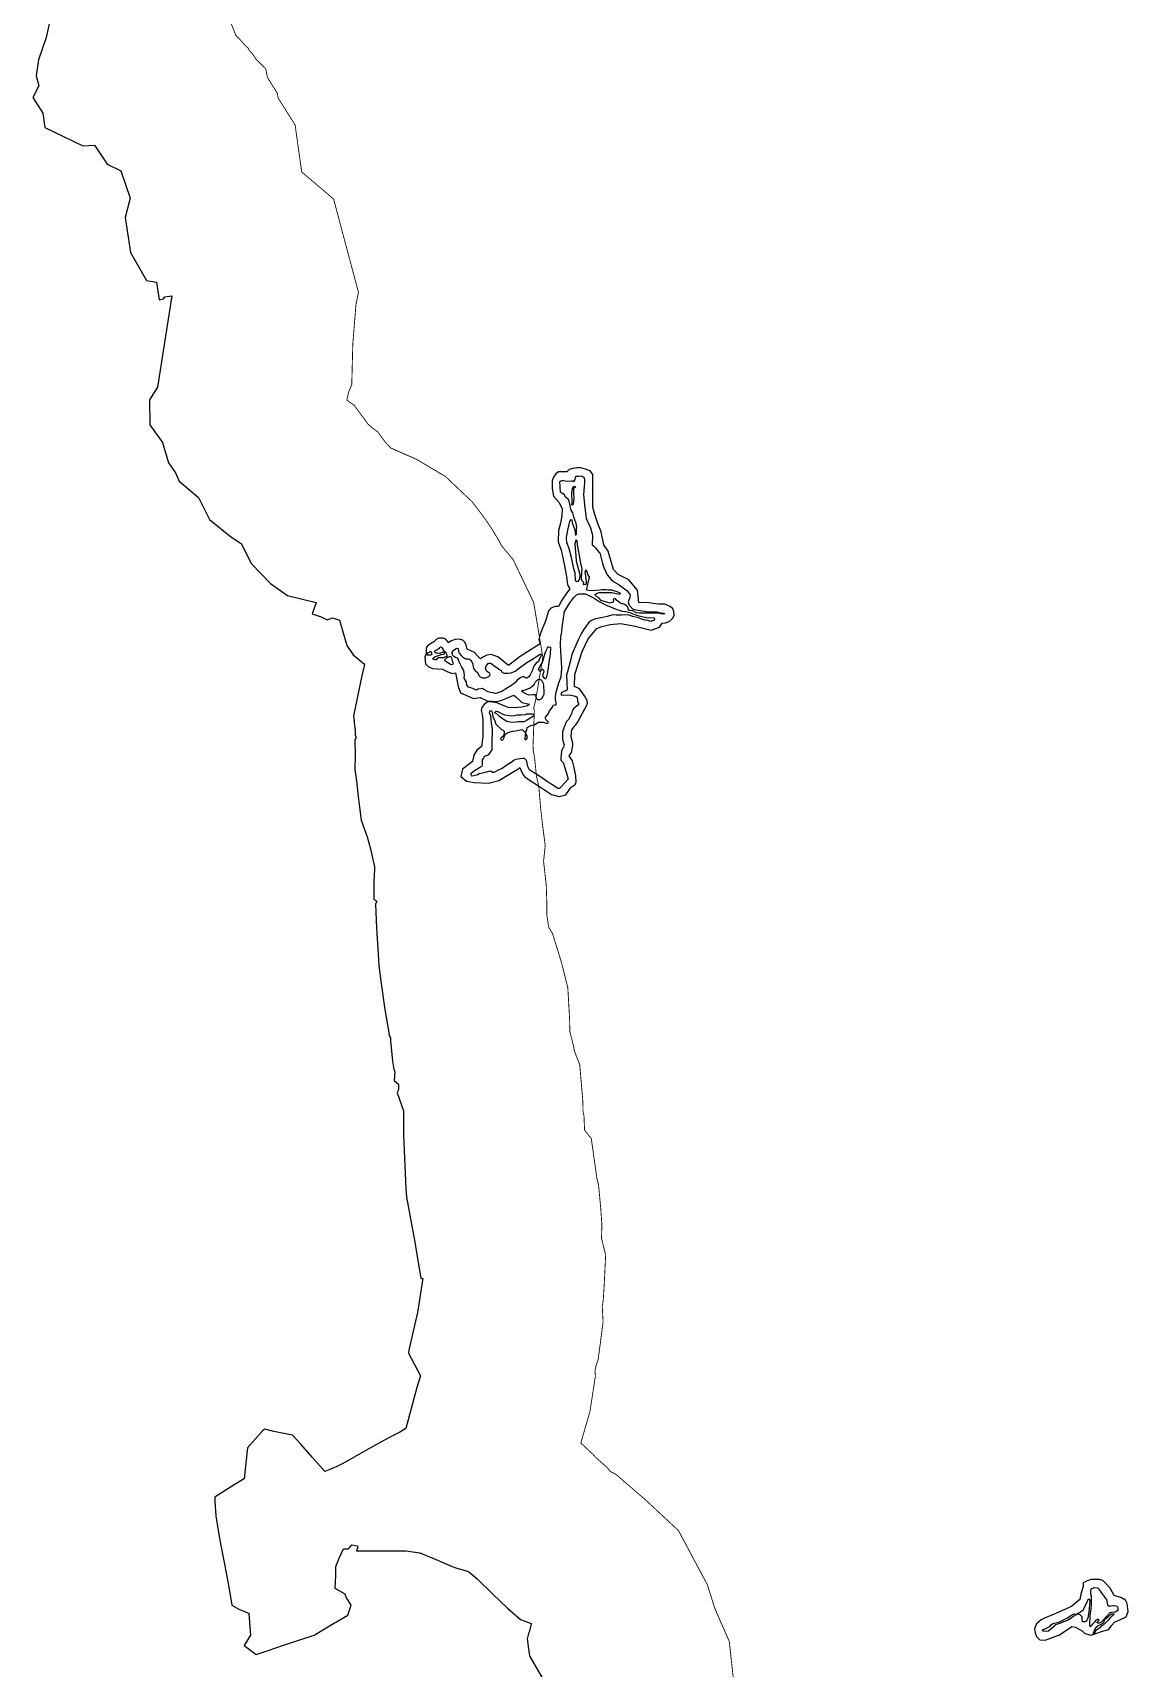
# Model space of a CAD drawing. Header units: metres. Extents: x 255476 to 378809, y 1739479 to 2227865.
# Drawn here: x 319996 to 326274, y 1839966 to 1849338 of the extents above; entities that cross this region are included whole.
import ezdxf

# ---------------------------------------------------------------- set-up
doc = ezdxf.new("R2010")
doc.units = ezdxf.units.M
doc.header["$MEASUREMENT"] = 0
for name, color, linetype in [('COASTLINE', 5, 'Continuous'), ('DISTRICT BOUNDRY', 86, 'Continuous'), ('MANGROOVE BUFFER ZONE', 120, 'Continuous')]:
    doc.layers.add(name, color=color, linetype=linetype)

msp = doc.modelspace()

# ---------------------------------------------------------------- linework, layer by layer
at = {"layer": 'COASTLINE', "color": 1, "flags": 128}
msp.add_lwpolyline([(321109.1, 1849449.9, 5, 5, 0), (321159.8, 1849323.2, 5, 5, 0), (321181.4, 1849301.5, 5, 5, 0), (321216, 1849261.7, 5, 5, 0), (321230.3, 1849250, 5, 5, 0), (321232.9, 1849242.1, 5, 5, 0), (321259.4, 1849211.5, 5, 5, 0), (321275.4, 1849186.1, 5, 5, 0), (321331.4, 1849131.3, 5, 5, 0), (321340.6, 1849082.1, 5, 5, 0), (321396.5, 1848993.1, 5, 5, 0), (321403.4, 1848962, 5, 5, 0), (321499.6, 1848809, 5, 5, 0), (321537.2, 1848540.2, 5, 5, 0), (321720, 1848385.1, 5, 5, 0), (321862.5, 1847850.5, 5, 5, 0), (321848.4, 1847783, 5, 5, 0), (321830, 1847553, 5, 5, 0), (321824.2, 1847322.5, 5, 5, 0), (321806.1, 1847278.5, 5, 5, 0), (321796, 1847232.9, 5, 5, 0), (321838.1, 1847203.2, 5, 5, 0), (321920, 1847091.8, 5, 5, 0), (321927.2, 1847087.5, 5, 5, 0), (321936.6, 1847077.4, 5, 5, 0), (321973.4, 1847050.6, 5, 5, 0), (322015.9, 1846992.4, 5, 5, 0), (322047.2, 1846958.7, 5, 5, 0), (322193.9, 1846894.2, 5, 5, 0), (322360.1, 1846795.9, 5, 5, 0), (322515.9, 1846648.6, 5, 5, 0), (322585.3, 1846556.4, 5, 5, 0), (322620.5, 1846505, 5, 5, 0), (322670.5, 1846422.9, 5, 5, 0), (322681.7, 1846399.7, 5, 5, 0), (322748.2, 1846320.2, 5, 5, 0), (322866.8, 1846073.1, 5, 5, 0), (322919.2, 1845758.7, 5, 5, 0), (322877.6, 1845511.8, 5, 5, 0), (322866.2, 1845466.3, 5, 5, 0), (322870.6, 1845456.4, 5, 5, 0), (322862.9, 1845255, 5, 5, 0), (322863.6, 1845229.8, 5, 5, 0), (322872.2, 1845179.3, 5, 5, 0), (322882.6, 1845078.1, 5, 5, 0), (322895.9, 1845019.8, 5, 5, 0), (322906.3, 1844896.8, 5, 5, 0), (322914.7, 1844821.2, 5, 5, 0), (322932.6, 1844679.1, 5, 5, 0), (322923.3, 1844590.7, 5, 5, 0), (322938.5, 1844455.2, 5, 5, 0), (322942.3, 1844343.4, 5, 5, 0), (322941.5, 1844292.8, 5, 5, 0), (322941.7, 1844282.1, 5, 5, 0), (322952.5, 1844213.6, 5, 5, 0), (322974.7, 1844176, 5, 5, 0), (323024.9, 1844013.9, 5, 5, 0), (323062.3, 1843866, 5, 5, 0), (323072.4, 1843686.5, 5, 5, 0), (323074, 1843614.1, 5, 5, 0), (323075.6, 1843608.4, 5, 5, 0), (323094.7, 1843532.7, 5, 5, 0), (323099.8, 1843502.8, 5, 5, 0), (323130.5, 1843424.5, 5, 5, 0), (323148.4, 1843215.1, 5, 5, 0), (323149.5, 1843157.5, 5, 5, 0), (323154.9, 1843131.5, 5, 5, 0), (323158.1, 1843051.8, 5, 5, 0), (323158.6, 1843049.7, 5, 5, 0), (323196.8, 1843001.3, 5, 5, 0), (323229, 1842772.3, 5, 5, 0), (323238.5, 1842734.2, 5, 5, 0), (323251.1, 1842600.4, 5, 5, 0), (323257.5, 1842507.4, 5, 5, 0), (323255.4, 1842430.1, 5, 5, 0), (323279.1, 1842332.6, 5, 5, 0), (323270.8, 1842164.2, 5, 5, 0), (323265, 1842072.5, 5, 5, 0), (323259.5, 1842042.3, 5, 5, 0), (323264.3, 1841950.7, 5, 5, 0), (323236.1, 1841733.8, 5, 5, 0), (323223.2, 1841698.5, 5, 5, 0), (323217.9, 1841669.4, 5, 5, 0), (323220.2, 1841639.8, 5, 5, 0), (323189, 1841437.1, 5, 5, 0), (323136.7, 1841257, 5, 5, 0), (323206.1, 1841192.6, 5, 5, 0), (323222.9, 1841173.4, 5, 5, 0), (323287.8, 1841116.5, 5, 5, 0), (323305.7, 1841094.1, 5, 5, 0), (323335.9, 1841078.9, 5, 5, 0), (323510.7, 1840928.3, 5, 5, 0), (323696.4, 1840754.9, 5, 5, 0), (323861.2, 1840446.4, 5, 5, 0), (323902.5, 1840316.2, 5, 5, 0), (323915.8, 1840283.2, 5, 5, 0), (323987.5, 1840120.1, 5, 5, 0), (324020.9, 1839813.8, 5, 5, 0)], format="xyseb", dxfattribs=at)
at = {"layer": 'DISTRICT BOUNDRY'}
msp.add_polyline3d([(320096.9, 1849422.8, 0), (320072.2, 1849310.3, 0), (320028, 1849183.4, 0), (320015.5, 1849091.3, 0), (320031.7, 1849034.4, 0), (319995.7, 1848966.2, 0), (320053.3, 1848877.9, 0), (320065.2, 1848795.1, 0), (320282.7, 1848689.3, 0), (320350.5, 1848693.6, 0), (320423, 1848584, 0), (320500.4, 1848546.2, 0), (320553.7, 1848389.6, 0), (320526.1, 1848280.1, 0), (320555.4, 1848078.3, 0), (320647.7, 1847917.6, 0), (320704.9, 1847908, 0), (320720.2, 1847807.4, 0), (320745.7, 1847813, 0), (320753.7, 1847825.1, 0), (320793.5, 1847830.2, 0), (320756.1, 1847600, 0), (320710.4, 1847307.2, 0), (320664.8, 1847235.2, 0), (320666.7, 1847090.9, 0), (320738.8, 1846990.6, 0), (320774.5, 1846873.9, 0), (320814.5, 1846815.6, 0), (320835.8, 1846768.2, 0), (320944.9, 1846674.9, 0), (321008.1, 1846548.1, 0), (321129.1, 1846451.6, 0), (321190.7, 1846411.1, 0), (321249.7, 1846294.8, 0), (321358.7, 1846181.3, 0), (321455.6, 1846113.6, 0), (321620.9, 1846072.4, 0), (321597.7, 1846007.6, 0), (321648.7, 1845991.1, 0), (321683.6, 1845973.9, 0), (321714.1, 1845985.7, 0), (321753.5, 1845972.4, 0), (321795.3, 1845827.4, 0), (321832.7, 1845772.9, 0), (321896.2, 1845719.2, 0), (321876.9, 1845626.9, 0), (321834.3, 1845424, 0), (321833.6, 1845423.2, 0), (321842.2, 1845352.6, 0), (321842.8, 1845347.2, 0), (321843.7, 1845313.8, 0), (321850.2, 1845298.8, 0), (321842, 1845286.5, 0), (321843.4, 1845199.7, 0), (321841, 1845116.1, 0), (321850.5, 1845048.6, 0), (321860.3, 1844961.6, 0), (321869.2, 1844901, 0), (321878.1, 1844826.4, 0), (321911.6, 1844729.6, 0), (321930.9, 1844662.3, 0), (321955.3, 1844558.6, 0), (321954.6, 1844542.4, 0), (321951.3, 1844475.8, 0), (321950.8, 1844415.4, 0), (321950.5, 1844372.9, 0), (321967.2, 1844361.1, 0), (321960.2, 1844344.9, 0), (321966.7, 1844207.7, 0), (321973.4, 1844088.8, 0), (321980, 1843993.7, 0), (321990.9, 1843902.8, 0), (322014.4, 1843741.2, 0), (322037.6, 1843597.6, 0), (322035.7, 1843597.1, 0), (322038.5, 1843591.8, 0), (322040.8, 1843587.6, 0), (322045.2, 1843579.3, 0), (322046.4, 1843567.2, 0), (322046.9, 1843561.6, 0), (322057.5, 1843445.1, 0), (322064.4, 1843399.6, 0), (322070.9, 1843383.7, 0), (322067.4, 1843334.2, 0), (322091.4, 1843313.4, 0), (322092.7, 1843282.8, 0), (322090.7, 1843277.9, 0), (322084.4, 1843263.6, 0), (322120.9, 1843161.3, 0), (322120.5, 1843020.6, 0), (322134.3, 1842716.1, 0), (322138.7, 1842665.2, 0), (322184.8, 1842408.2, 0), (322220.5, 1842199.5, 0), (322230.8, 1842201.6, 0), (322201.6, 1842003.9, 0), (322151.6, 1841788.7, 0), (322149.6, 1841771.8, 0), (322218.3, 1841641.6, 0), (322199.1, 1841581, 0), (322196.6, 1841574.4, 0), (322134.1, 1841340.6, 0), (322098.7, 1841319.9, 0), (322073.3, 1841306.6, 0), (322032.1, 1841284.9, 0), (321965.9, 1841248.5, 0), (321777.5, 1841141.7, 0), (321739.4, 1841122.6, 0), (321699.1, 1841105.5, 0), (321669.4, 1841093.3, 0), (321596.7, 1841175.6, 0), (321531.6, 1841250.8, 0), (321484.2, 1841302.9, 0), (321377.3, 1841323.4, 0), (321326.4, 1841335.5, 0), (321315.3, 1841327.9, 0), (321225.9, 1841229.9, 0), (321215.4, 1841124.8, 0), (321206.7, 1841051.2, 0), (321150.9, 1841017.1, 0), (321039, 1840945.9, 0), (321040.1, 1840922.1, 0), (321045.5, 1840839.4, 0), (321058.5, 1840756.5, 0), (321074.5, 1840669.1, 0), (321092.9, 1840571.8, 0), (321111.6, 1840473.5, 0), (321129.3, 1840374.7, 0), (321136.6, 1840327.4, 0), (321181.6, 1840303.8, 0), (321234, 1840281.9, 0), (321238.6, 1840227.5, 0), (321244.6, 1840156.7, 0), (321207.8, 1840096.5, 0), (321275.5, 1840046.1, 0), (321345.4, 1840068.5, 0), (321432.9, 1840098.4, 0), (321532, 1840131.3, 0), (321608.3, 1840156.6, 0), (321697.2, 1840208.9, 0), (321800.7, 1840270.8, 0), (321820, 1840327.3, 0), (321791.7, 1840374.5, 0), (321785.6, 1840390.8, 0), (321729.9, 1840423.8, 0), (321732.8, 1840499.2, 0), (321733, 1840550.1, 0), (321751.8, 1840598, 0), (321776.2, 1840651, 0), (321804.6, 1840651.1, 0), (321824.5, 1840673.1, 0), (321857, 1840668.6, 0), (321858.7, 1840659.9, 0), (321851.3, 1840639.9, 0), (321870.8, 1840639.3, 0), (321938.3, 1840639.3, 0), (322052.1, 1840639.6, 0), (322133.5, 1840638.9, 0), (322213.3, 1840628.2, 0), (322288.9, 1840597.3, 0), (322372.8, 1840561.3, 0), (322400, 1840549.7, 0), (322420.1, 1840541.3, 0), (322493.9, 1840521.7, 0), (322542, 1840479.1, 0), (322632.6, 1840390.9, 0), (322717.3, 1840310.9, 0), (322790.7, 1840244.9, 0), (322790.8, 1840244.9, 0), (322852.2, 1840223.3, 0), (322851.4, 1840221, 0), (322839.8, 1840172.9, 0), (322839.4, 1840173, 0), (322828.6, 1840134.9, 0), (322840, 1840048.3, 0), (322844, 1840033.8, 0), (322994.3, 1839776, 0)], dxfattribs=at)
at = {"layer": 'MANGROOVE BUFFER ZONE', "flags": 128}
for points in [[(323157.7, 1845539), (323128.7, 1845578.6), (323101.2, 1845591.8), (323103.4, 1845660.3), (323144.4, 1845792.1), (323179.4, 1845865.8), (323228, 1845923.9), (323257, 1845936.2), (323305.5, 1845947.4), (323363.8, 1845953.2), (323439.7, 1845939.3), (323539.2, 1845914.7), (323587.1, 1845931.5), (323603.3, 1845954.5), (323621.6, 1845957.1), (323646, 1845966.5), (323663.9, 1845983.9), (323672.4, 1846000.5), (323669.3, 1846020.7), (323664.9, 1846036.3), (323648.8, 1846050.7), (323618.1, 1846063.8), (323579.8, 1846064.4), (323525.6, 1846070.7), (323468.9, 1846073.1), (323460.7, 1846143.3), (323411.2, 1846203.8), (323351.3, 1846233), (323323.6, 1846261.5), (323310.3, 1846308.6), (323292.6, 1846368), (323267.9, 1846403.7), (323252.8, 1846478.3), (323235.3, 1846520), (323216.5, 1846577.1), (323205.3, 1846618.2), (323206.3, 1846716.3), (323204.8, 1846806), (323191, 1846827.2), (323162.8, 1846837.7), (323137.4, 1846844.2), (323113.5, 1846844), (323090.2, 1846841.2), (323069.8, 1846834.4), (323056.4, 1846821.2), (323037.5, 1846821.9), (323009.7, 1846821.2), (322994.4, 1846811.2), (322979.7, 1846790.5), (322972.7, 1846771.7), (322972.2, 1846725.6), (322981.1, 1846681.6), (323010.6, 1846648.8), (323029.2, 1846612.1), (323028, 1846569.2), (323021.1, 1846527), (323009.2, 1846485.5), (323006.5, 1846420.5), (323023.5, 1846372.2), (323041.7, 1846292.8), (323054.1, 1846222.2), (323058.4, 1846188.6), (323062.9, 1846171), (323073.9, 1846150.8), (323057.1, 1846128.4), (323027.2, 1846087.2), (323008.3, 1846050.1), (322990.7, 1846050.8), (322965.2, 1846039.8), (322951.3, 1846025.4), (322936, 1845971.2), (322903, 1845891.5), (322896.2, 1845860.3), (322903.3, 1845841.7), (322894.7, 1845830.9), (322873.4, 1845817.4), (322789.8, 1845763.2), (322721.8, 1845712.1), (322660.7, 1845761.5), (322622.1, 1845774.6), (322598.7, 1845770.5), (322579.3, 1845761.9), (322561.6, 1845750.6), (322547.1, 1845766.6), (322528.1, 1845786.5), (322509.5, 1845793.7), (322485, 1845804.9), (322479.1, 1845828.1), (322472.1, 1845846.1), (322460.2, 1845856.8), (322439.6, 1845863.2), (322416.2, 1845861.7), (322395.8, 1845854.4), (322376.8, 1845841.4), (322375.6, 1845848.2), (322362.7, 1845863.1), (322346.8, 1845869.2), (322323.8, 1845868.5), (322307.6, 1845860.4), (322294.5, 1845848.3), (322276.2, 1845837), (322258.9, 1845825.7), (322250.7, 1845813.7), (322251.1, 1845793.2), (322251.1, 1845777.6), (322243.7, 1845763.5), (322243.9, 1845739.7), (322246.5, 1845721), (322261.6, 1845707.2), (322287.3, 1845695.1), (322344, 1845691.8), (322374.7, 1845675.4), (322402, 1845666.9), (322417.7, 1845669.5), (322434.7, 1845591.1), (322447.8, 1845555.1), (322491, 1845536.5), (322521, 1845523.9), (322560, 1845529.4), (322600.5, 1845510), (322657.4, 1845506.4), (322683.8, 1845513.6), (322706.7, 1845523.5), (322740.1, 1845536.2), (322753.5, 1845542.2), (322763.8, 1845531.8), (322786.6, 1845511.4), (322798.6, 1845499.7), (322822.8, 1845494.8), (322843.5, 1845490), (322831.8, 1845481.8), (322801.5, 1845472.9), (322751.4, 1845470.1), (322720.8, 1845472), (322677.6, 1845488.6), (322656.1, 1845498.2), (322619, 1845504.4), (322600, 1845501.5), (322583, 1845489.1), (322570, 1845472.3), (322565.1, 1845453.9), (322571.5, 1845432.2), (322574.4, 1845402.7), (322575, 1845302.7), (322567.6, 1845247.4), (322541.5, 1845227.9), (322523, 1845199.2), (322516.9, 1845161.8), (322458.8, 1845117.6), (322448.5, 1845076.1), (322481.5, 1845049.1), (322526.3, 1845041.8), (322606.9, 1845038.8), (322667.5, 1845053.2), (322780.8, 1845121.3), (322787.9, 1845128.2), (322792.6, 1845114.9), (322802.3, 1845090.8), (322814.7, 1845076.4), (322834.5, 1845061.5), (322900.7, 1845018.4), (322968.3, 1844972.5), (323013.3, 1844960.9), (323050.3, 1844970.7), (323081.7, 1845015), (323104.1, 1845030.5), (323109.2, 1845043.1), (323108.9, 1845079.6), (323096.7, 1845136.2), (323089.8, 1845166.9), (323069.1, 1845194.2), (323083.5, 1845213.3), (323090.9, 1845253.9), (323090.1, 1845267.1), (323085.2, 1845288.3), (323081.5, 1845306.6), (323086, 1845343.4), (323117.4, 1845386.2), (323159.4, 1845463), (323168.8, 1845480.2), (323174.2, 1845496.6), (323173.1, 1845511.2)], [(323254.2, 1846085.2), (323240, 1846099.6), (323225.9, 1846108.2), (323220.3, 1846112.9), (323218.9, 1846119.3), (323231, 1846127.4), (323241.6, 1846130.6), (323269.9, 1846131.4), (323317.1, 1846130), (323331.9, 1846126.6), (323357.4, 1846120.3), (323360.9, 1846122.6), (323365.4, 1846124.4), (323355.9, 1846129.5), (323345.2, 1846134.1), (323326, 1846140.7), (323314.1, 1846143.4), (323294, 1846143.4), (323286.5, 1846145.7), (323275.1, 1846145.7), (323258.1, 1846145.5), (323247, 1846143), (323202.2, 1846140.5), (323184.4, 1846141.8), (323175, 1846144), (323169.6, 1846146.2), (323171.8, 1846153.9), (323175.8, 1846168.7), (323184.5, 1846208.5), (323186, 1846215.4), (323185.7, 1846219.5), (323179.5, 1846230.7), (323173, 1846247.9), (323169.2, 1846256.5), (323164.1, 1846256.1), (323160.8, 1846251.4), (323159.6, 1846247.3), (323161.6, 1846237.2), (323166.1, 1846211.7), (323167.6, 1846187), (323166.7, 1846178.9), (323162.8, 1846176.9), (323153.7, 1846174.5), (323151.8, 1846177.2), (323151.8, 1846180.6), (323154.9, 1846184.5), (323154.6, 1846188.5), (323143.2, 1846200.1), (323141, 1846215.8), (323144.3, 1846267.3), (323139.3, 1846286.3), (323126.5, 1846353.4), (323117.6, 1846403.6), (323117.3, 1846406.3), (323115.3, 1846426.5), (323112, 1846429.9), (323108.8, 1846429.9), (323107.1, 1846426.1), (323107.1, 1846421.3), (323104.5, 1846414.7), (323103.2, 1846410.1), (323108.9, 1846338.7), (323110.8, 1846311.9), (323125.8, 1846254.6), (323130.3, 1846234.3), (323129.5, 1846209.5), (323119, 1846193.4), (323114.5, 1846191.5), (323106.6, 1846197.9), (323103.6, 1846243.3), (323097.6, 1846266.6), (323083.3, 1846331.9), (323069.8, 1846380.7), (323056.3, 1846419.1), (323054.9, 1846438.7), (323055.6, 1846445.8), (323062.4, 1846488.1), (323073.5, 1846537.6), (323080.8, 1846548.6), (323085.4, 1846547.4), (323089.7, 1846524.5), (323101.2, 1846495.8), (323104, 1846476.8), (323106.4, 1846459.9), (323107, 1846460), (323109.1, 1846460.5), (323111.2, 1846464.1), (323112.1, 1846490.9), (323113.3, 1846505.3), (323110.6, 1846526.4), (323101.2, 1846553.1), (323097.4, 1846563.9), (323091.4, 1846586.1), (323079.3, 1846605.3), (323076.6, 1846628.6), (323068.4, 1846660.8), (323047.5, 1846678.2), (323044.2, 1846687.9), (323021.1, 1846705), (323018.4, 1846736.9), (323015.6, 1846766.2), (323028.7, 1846772.7), (323037.9, 1846772.5), (323058.8, 1846768.7), (323083.1, 1846769.5), (323092.1, 1846770.2), (323097.9, 1846767.5), (323101.9, 1846776.7), (323107.4, 1846795), (323111.7, 1846796.8), (323126.3, 1846797.8), (323138.5, 1846798.8), (323151.1, 1846792.8), (323156.4, 1846785), (323158.1, 1846775.2), (323158.6, 1846758.4), (323152.1, 1846692.9), (323157.1, 1846633.4), (323167.2, 1846554.6), (323191.7, 1846501), (323201.2, 1846467.5), (323204.3, 1846456.1), (323202.4, 1846404.2), (323209, 1846398.7), (323221.1, 1846386.4), (323242.7, 1846360.5), (323246.6, 1846357.5), (323248.8, 1846343.1), (323260.4, 1846297.4), (323267.7, 1846273.7), (323288, 1846231.6), (323310.5, 1846205), (323329.9, 1846189.3), (323357.1, 1846173.5), (323366, 1846167.6), (323399.9, 1846142.4), (323413.9, 1846124.5), (323418.9, 1846118.4), (323419.4, 1846115.9), (323415.5, 1846096.5), (323409, 1846076.6), (323413.2, 1846058.2), (323432.1, 1846037.5), (323443.6, 1846033), (323464.5, 1846029.4), (323514.1, 1846021.7), (323532, 1846019.5), (323574.1, 1846020.5), (323584.7, 1846016.3), (323597.9, 1846013.8), (323613.6, 1846011.4), (323615.8, 1846007.4), (323605.1, 1846006.6), (323580.2, 1846011.3), (323564.8, 1846011.2), (323514.9, 1846012.8), (323501.1, 1846012.7), (323481.7, 1846011.8), (323471.8, 1846011.4), (323455.9, 1846014.9), (323434.5, 1846024.8), (323418.9, 1846027.5), (323412.6, 1846028.3), (323410.3, 1846032.8), (323407.7, 1846038.1), (323406.8, 1846043.8), (323404.4, 1846048.4), (323400.8, 1846051.5), (323389.5, 1846061.8), (323376.9, 1846065.2), (323369.1, 1846064.9), (323357.7, 1846073.4), (323350.1, 1846079.7), (323339.3, 1846088.6), (323335.3, 1846094.9), (323328.3, 1846096.7), (323325.2, 1846094.9), (323322.5, 1846089.8), (323323.1, 1846083.1), (323322.1, 1846074.6), (323315.7, 1846073.5), (323312.4, 1846072.5), (323307.6, 1846070.4), (323300.3, 1846070.3), (323292.2, 1846072.6), (323285.2, 1846074.5), (323271.1, 1846079.8), (323259.3, 1846083)], [(323086.9, 1846630.6), (323085.1, 1846633.4), (323086.5, 1846644.2), (323085.6, 1846701.4), (323089.9, 1846725.5), (323093.6, 1846735.4), (323097.1, 1846738.5), (323101.4, 1846738.9), (323104.2, 1846737.3), (323104.6, 1846732.1), (323097.1, 1846728.3), (323094.6, 1846723.9), (323095.2, 1846697.9), (323095.9, 1846670.7), (323093.4, 1846636.1), (323091.5, 1846632.4)], [(322994.4, 1845552.5), (322998.6, 1845573.4), (323009.9, 1845613.1), (323023.2, 1845647.8), (323027.7, 1845695.2), (323025.9, 1845733.1), (323022.8, 1845790.4), (323019.6, 1845830.4), (323022.9, 1845876.2), (323025.4, 1845894.5), (323027.5, 1845905), (323029.5, 1845932.6), (323043.8, 1846021.6), (323074.5, 1846070.8), (323096.1, 1846102), (323111.5, 1846117.7), (323124.8, 1846122.9), (323163.6, 1846122.3), (323197.5, 1846106.2), (323219, 1846093.4), (323242, 1846078.2), (323277.9, 1846059.5), (323320.7, 1846041.8), (323342.6, 1846032.6), (323356.7, 1846028.7), (323374.4, 1846022.9), (323395.5, 1846022), (323417.7, 1846015.8), (323430.4, 1846009.5), (323450.5, 1846003.3), (323469.2, 1845996.6), (323495.1, 1845990.5), (323522.6, 1845984.9), (323538.7, 1845986.6), (323554.5, 1845985.2), (323559.3, 1845979.7), (323557.6, 1845972.4), (323554.6, 1845969.4), (323545.5, 1845967.6), (323538.5, 1845965.1), (323521.7, 1845969.6), (323506.2, 1845972.5), (323484.2, 1845977.4), (323467, 1845985.6), (323434.4, 1845993.4), (323408.6, 1846001.8), (323369, 1846001.3), (323338.9, 1846000.8), (323320.9, 1846002.7), (323287.6, 1845993.8), (323253.3, 1845985.8), (323221.2, 1845978.9), (323194.4, 1845968.5), (323180.4, 1845956), (323161.9, 1845930.7), (323161.6, 1845929.8), (323152.6, 1845917.1), (323138.4, 1845893.5), (323120.7, 1845859.4), (323086, 1845774.5), (323077.2, 1845741.1), (323060.6, 1845675.6), (323054.2, 1845659.3), (323057.6, 1845572.4), (323050, 1845566.1), (323039.9, 1845562.6), (323028, 1845557.2), (323021.6, 1845549.3), (323025.6, 1845541.6), (323038.6, 1845544.3), (323058.4, 1845541.8), (323070.7, 1845544), (323099.1, 1845538.9), (323111.3, 1845532.9), (323116.1, 1845526.6), (323117.1, 1845516.3), (323117.5, 1845504.1), (323122.9, 1845498), (323122.9, 1845489.4), (323121.3, 1845485.7), (323112.5, 1845479.8), (323107.4, 1845476.1), (323095.1, 1845463.5), (323086.3, 1845449.9), (323083.3, 1845434.7), (323065.4, 1845403.2), (323053.3, 1845388.7), (323040.4, 1845358.8), (323039.7, 1845357.2), (323038.9, 1845352.8), (323034.1, 1845339.9), (323031.3, 1845327.1), (323031.5, 1845292.2), (323035.5, 1845273.1), (323039.1, 1845263.4), (323040.4, 1845258.4), (323037.1, 1845243), (323032.4, 1845237.2), (323026.2, 1845221.2), (323022.3, 1845182.7), (323021.7, 1845169.2), (323034.9, 1845156.8), (323055.5, 1845095.7), (323064.8, 1845060.4), (323023.1, 1845014.2), (323014.4, 1845008.2), (323005.9, 1845007.1), (322985.3, 1845021.4), (322960.8, 1845036.1), (322938.6, 1845051.2), (322900.2, 1845077.4), (322875.4, 1845093.5), (322850.5, 1845109.6), (322842.9, 1845114.6), (322836.6, 1845125.1), (322833.9, 1845134.4), (322831, 1845142.8), (322826.8, 1845161.8), (322825.7, 1845167.6), (322814.9, 1845178.4), (322804.4, 1845178.4), (322789.9, 1845177.6), (322763.7, 1845172.9), (322755.6, 1845169.4), (322737.6, 1845156.8), (322713.9, 1845143.9), (322685.6, 1845122), (322663.4, 1845113), (322637.9, 1845099.6), (322630.9, 1845100), (322622.5, 1845104.7), (322615.4, 1845106), (322596.3, 1845100.1), (322565.5, 1845092.8), (322554.6, 1845090.7), (322546.1, 1845084.9), (322523.1, 1845079.4), (322512.8, 1845077.6), (322509.4, 1845080.5), (322508.4, 1845086.9), (322508.4, 1845095.3), (322527.8, 1845111.1), (322561.2, 1845131.6), (322571.2, 1845135.8), (322573.9, 1845143.2), (322572.5, 1845158.2), (322572.8, 1845171.6), (322578.3, 1845178.9), (322582.8, 1845186.6), (322586.7, 1845193.4), (322610.2, 1845201.5), (322628.9, 1845229.6), (322628.6, 1845263.2), (322630.2, 1845346.9), (322625.2, 1845384), (322620.7, 1845423.4), (322614.3, 1845440.5), (322615.6, 1845447.7), (322619.4, 1845453.7), (322625.5, 1845452), (322628.4, 1845445.6), (322632.1, 1845419.7), (322643.4, 1845396), (322650.3, 1845375.8), (322682.4, 1845345.9), (322693.6, 1845340.6), (322696.7, 1845336.2), (322697.6, 1845330.6), (322697.2, 1845323), (322695.6, 1845318.6), (322693, 1845312), (322687.7, 1845304.3), (322680.1, 1845297.6), (322677.3, 1845289.5), (322681.6, 1845286.2), (322687.4, 1845285.2), (322692.6, 1845287.5), (322697.9, 1845299.2), (322698.7, 1845307.9), (322700.7, 1845315), (322714.2, 1845325.8), (322732.4, 1845332.6), (322745.9, 1845335.3), (322764.1, 1845337.6), (322779.5, 1845340.9), (322798.2, 1845345.4), (322802.3, 1845343.7), (322808.9, 1845338.8), (322810.4, 1845335.3), (322817.8, 1845328), (322819.1, 1845321.5), (322818.6, 1845315), (322817.1, 1845310.7), (322815.6, 1845291), (322820.4, 1845287), (322824, 1845288.2), (322826.7, 1845292.5), (322830.6, 1845305.9), (322824, 1845317.4), (322820.8, 1845331.5), (322827.2, 1845341.5), (322829.8, 1845357.7), (322851.2, 1845368.3), (322873.6, 1845374.7), (322893.8, 1845386.9), (322921.8, 1845388.2), (322931.3, 1845384.2), (322938.4, 1845381.9), (322945.1, 1845382.1), (322949.1, 1845383.7), (322951, 1845387.4), (322951, 1845387.9), (322943.5, 1845395), (322938, 1845400.2), (322934.4, 1845407.9), (322933.6, 1845415.5), (322945.1, 1845429.8), (322957.6, 1845451.4), (322967.6, 1845464.2), (322975.9, 1845477.5), (322977.8, 1845484.1), (322988.2, 1845486), (322995.3, 1845486.4), (322996.1, 1845496.6), (322996.1, 1845504.8), (322992.5, 1845511.1), (322991, 1845517.3), (322990.9, 1845527.9)], [(322368.2, 1845761.6), (322363.8, 1845761.1), (322356.3, 1845759.1), (322352, 1845756.7), (322346.4, 1845756.5), (322330.3, 1845756.8), (322317.7, 1845756.3), (322316.2, 1845753.7), (322308.2, 1845745.3), (322302.9, 1845743.8), (322296.9, 1845745.9), (322291.4, 1845749.2), (322289.2, 1845751.6), (322291.2, 1845754.9), (322300.3, 1845762.5), (322313.7, 1845767.5), (322323.7, 1845770.2), (322335.9, 1845775.4), (322349.5, 1845776.7), (322352.2, 1845776.9), (322355.5, 1845779.1), (322356.5, 1845779.8), (322356.5, 1845782.3), (322357.1, 1845784.8), (322352.4, 1845786.9), (322345.8, 1845788), (322337, 1845784.7), (322329.2, 1845780.2), (322315.7, 1845782.8), (322309.2, 1845783.1), (322305.3, 1845784), (322302, 1845786.1), (322299.7, 1845789.9), (322299.7, 1845794.7), (322300, 1845796.1), (322308, 1845799.5), (322316, 1845803.1), (322326.1, 1845813.8), (322332.9, 1845818.9), (322337.5, 1845816.9), (322341.9, 1845811.3), (322352.1, 1845796.9), (322361.3, 1845790.2), (322361.9, 1845788.9), (322364.7, 1845784.9), (322365.8, 1845780.6), (322365, 1845780.7), (322368.9, 1845773.2), (322368.8, 1845765.2)], [(322934.2, 1845633.8), (322928.2, 1845639), (322919.3, 1845652.8), (322920.1, 1845663.2), (322925.6, 1845672.5), (322926.4, 1845679.1), (322921.6, 1845687.3), (322916, 1845690.7), (322908.6, 1845685.8), (322906.3, 1845678.4), (322900.8, 1845679.5), (322898.2, 1845685.1), (322893.3, 1845690.5), (322903.8, 1845708.7), (322918.3, 1845732.5), (322925.5, 1845757.9), (322934.4, 1845787.8), (322943, 1845807), (322945.9, 1845814.9), (322950.2, 1845819), (322955.2, 1845820), (322962.4, 1845816.8), (322963, 1845813.3), (322961.2, 1845779.7), (322959, 1845764), (322955.4, 1845743.4), (322946.8, 1845688.1), (322943.9, 1845663.6), (322937.9, 1845641.6)], [(322281, 1845772.8), (322275.6, 1845771.5), (322272.6, 1845771.5), (322264.4, 1845771.5), (322259.1, 1845771.6), (322253.9, 1845773.4), (322255.9, 1845779), (322260.7, 1845784.7), (322269.1, 1845789.1), (322274, 1845791.5), (322278.8, 1845791.8), (322281.5, 1845787.6), (322281.5, 1845778.5)], [(322404.1, 1845719.5), (322401.1, 1845717.5), (322397.4, 1845715.6), (322390.1, 1845717.5), (322374.7, 1845727.4), (322367.9, 1845733.6), (322359.4, 1845736.3), (322358, 1845740.9), (322358.1, 1845743.9), (322366.3, 1845753.7), (322371.7, 1845759), (322384.2, 1845764.6), (322391, 1845762.9), (322394.8, 1845756.9), (322397.8, 1845748.1), (322402, 1845732.2), (322404.8, 1845727.2)], [(322839.6, 1845648.1), (322832.8, 1845643.7), (322827.8, 1845639.7), (322824.5, 1845639.7), (322821.3, 1845641.4), (322814.8, 1845645.4), (322811.2, 1845646.7), (322804.9, 1845646.4), (322792.9, 1845642.8), (322785.2, 1845637.1), (322771.2, 1845629.1), (322758.2, 1845612.8), (322739.2, 1845598.4), (322706.7, 1845577.9), (322684.6, 1845564.1), (322655.8, 1845553.1), (322645.1, 1845552.4), (322631.9, 1845555.5), (322618.8, 1845556.9), (322606.4, 1845560.4), (322597.1, 1845565.5), (322590.7, 1845570.2), (322581.9, 1845574.6), (322572.7, 1845579.8), (322548.2, 1845577.2), (322539.8, 1845570.6), (322518.7, 1845580.9), (322493.4, 1845587.7), (322482.8, 1845601.6), (322481.5, 1845617.6), (322469.1, 1845639.9), (322470.5, 1845657.7), (322465.5, 1845682.8), (322454.7, 1845703.2), (322440.1, 1845732.7), (322438.5, 1845742.6), (322432.5, 1845751.7), (322430.9, 1845753.5), (322419.3, 1845758.1), (322409.4, 1845764.5), (322404.2, 1845769.8), (322401, 1845777.1), (322401, 1845780.9), (322397.6, 1845787.5), (322407.4, 1845797.7), (322417.7, 1845807.1), (322423.9, 1845811), (322431.5, 1845810.5), (322433.2, 1845808.6), (322435.2, 1845795), (322437.3, 1845785.1), (322442.3, 1845780.4), (322450.3, 1845770.4), (322458.3, 1845762.4), (322470.9, 1845755.1), (322478.5, 1845749.5), (322490.7, 1845749.6), (322498.8, 1845748.8), (322507.1, 1845743.4), (322515.1, 1845725.6), (322521.9, 1845694.7), (322531.6, 1845684.5), (322546.2, 1845670.1), (322552.7, 1845654.6), (322559.5, 1845646.7), (322569, 1845643.3), (322573.7, 1845642.2), (322591.2, 1845641.8), (322601.4, 1845644.9), (322609.5, 1845648.7), (322614.6, 1845655.2), (322617, 1845660.7), (322613, 1845667.8), (322601.3, 1845675.7), (322593.5, 1845683.5), (322591.1, 1845697.1), (322595.2, 1845709.3), (322597.3, 1845714.9), (322607, 1845725.8), (322621.7, 1845724.7), (322646, 1845707.1), (322655.4, 1845699.9), (322667.1, 1845692), (322679.8, 1845682.9), (322682.5, 1845675.8), (322694.8, 1845668.2), (322719.5, 1845668.5), (322738.5, 1845669.5), (322750.8, 1845675), (322761.1, 1845680.7), (322786.3, 1845698.9), (322822.6, 1845725.5), (322837.8, 1845735.8), (322865.2, 1845751.9), (322876.7, 1845760.7), (322893.8, 1845770.8), (322899.4, 1845775.3), (322903.8, 1845777.5), (322909.2, 1845776.7), (322910.8, 1845774), (322907.1, 1845765.6), (322902.1, 1845753.8), (322894, 1845735.7), (322880.7, 1845726.2), (322870.8, 1845714.1), (322863, 1845700.2), (322860.6, 1845684.9), (322856.4, 1845677), (322846.6, 1845658.2)], [(322924.5, 1845546.9), (322918.8, 1845535.1), (322912.7, 1845524.2), (322905.4, 1845517.3), (322900.2, 1845514.8), (322891, 1845515.6), (322884.4, 1845520.7), (322878.2, 1845536.6), (322876.2, 1845543.3), (322867.1, 1845543.5), (322861.2, 1845543.6), (322840.9, 1845542.6), (322830.2, 1845546.1), (322814.7, 1845552.8), (322807.6, 1845558.6), (322803.9, 1845560.2), (322797.6, 1845566.3), (322818.3, 1845572.6), (322842.6, 1845581.4), (322854.9, 1845590.8), (322869.2, 1845603.3), (322877.9, 1845619.2), (322883.9, 1845625.4), (322888.2, 1845630.6), (322894, 1845634.6), (322904.8, 1845632.6), (322911.4, 1845628.5), (322920.9, 1845608.5), (322923.7, 1845596.9), (322924.5, 1845560.3)], [(322860.7, 1845435.7), (322864.7, 1845430.5), (322866.6, 1845424.5), (322861.9, 1845419.8), (322844.6, 1845409), (322826.1, 1845397.6), (322812.1, 1845389.7), (322802.5, 1845389.4), (322779.2, 1845388.7), (322752.3, 1845386.4), (322732.2, 1845386.9), (322712.3, 1845392), (322688.7, 1845406.2), (322670.5, 1845420.5), (322653.4, 1845436.6), (322642.9, 1845441.7), (322643.6, 1845443.4), (322650.9, 1845450.9), (322661.1, 1845448.3), (322685.9, 1845435.4), (322702, 1845430.3), (322726.6, 1845425.6), (322742.2, 1845424.5), (322757.9, 1845426.6), (322772.4, 1845430.3), (322795.3, 1845430.3), (322821.2, 1845431.2), (322825.4, 1845434.5), (322844.8, 1845435.4)], [(326169.3, 1840425.1), (326145.9, 1840452.2), (326128.5, 1840469.8), (326108.3, 1840475.7), (326062, 1840474.6), (326038.6, 1840467.1), (326015.8, 1840456.3), (326015.9, 1840434), (326004.5, 1840398.5), (325997.1, 1840360.4), (325948.4, 1840319.3), (325850.2, 1840277), (325793, 1840253.6), (325774.1, 1840243.5), (325748.3, 1840220.4), (325736.5, 1840192.1), (325739.9, 1840168.9), (325747.9, 1840147.6), (325767.6, 1840130), (325798.2, 1840127.9), (325844.2, 1840145.2), (325875.2, 1840155.1), (325919.4, 1840184.1), (325950.1, 1840205.1), (325972.5, 1840201.3), (326011.5, 1840177.9), (326025.8, 1840166.1), (326058.5, 1840155.5), (326077.9, 1840162.4), (326073, 1840162.3), (326074.9, 1840168.1), (326079.7, 1840181.9), (326088.4, 1840200), (326098.7, 1840210.3), (326118.7, 1840219.1), (326131.4, 1840226.7), (326136.3, 1840235.3), (326140.5, 1840247), (326160.4, 1840263.7), (326170.5, 1840271.8), (326179, 1840277.3), (326186.6, 1840278.8), (326191.6, 1840278.8), (326191.8, 1840273.7), (326172.4, 1840257.7), (326158, 1840241), (326131.5, 1840215.2), (326120.2, 1840209), (326110.3, 1840197.4), (326094.4, 1840185.8), (326086.6, 1840180), (326083.2, 1840171.4), (326079.7, 1840164.8), (326078.4, 1840162.6), (326120.8, 1840177.7), (326162.7, 1840188.2), (326178.9, 1840213.4), (326195.6, 1840230.4), (326224.9, 1840243.2), (326262.8, 1840261.2), (326274.1, 1840290.6), (326268, 1840337.4), (326258.1, 1840356), (326235.2, 1840369.8), (326193.2, 1840383.5)], [(326139.2, 1840371), (326150.2, 1840355.7), (326152, 1840349), (326154.9, 1840329.5), (326163.2, 1840324.7), (326167, 1840322.8), (326174.7, 1840324.6), (326184.7, 1840326), (326192.2, 1840326), (326202.6, 1840323.4), (326208.1, 1840321.6), (326213.1, 1840319), (326214.7, 1840315.4), (326214.9, 1840311), (326214.2, 1840304.7), (326213.3, 1840298.2), (326208.5, 1840293), (326199.2, 1840287.6), (326177.4, 1840286.7), (326169.5, 1840284.5), (326165.3, 1840281.7), (326159.9, 1840274.7), (326150.9, 1840264), (326131.5, 1840244.2), (326116, 1840227.9), (326106.6, 1840224), (326099.8, 1840224.3), (326096.5, 1840228), (326098.4, 1840234.4), (326106.6, 1840241.6), (326103.4, 1840245.7), (326100.1, 1840246.3), (326095.2, 1840244.8), (326091.3, 1840242.4), (326086.6, 1840239.1), (326081.3, 1840230.6), (326069.9, 1840218.4), (326062.2, 1840209), (326056.1, 1840204.4), (326053.2, 1840214.3), (326054.8, 1840264.1), (326055, 1840270.4), (326059.7, 1840290.9), (326060.7, 1840306.2), (326063.7, 1840333.3), (326063.5, 1840383.2), (326059.4, 1840389.6), (326059.4, 1840401.7), (326061.8, 1840421), (326073.3, 1840426), (326076.9, 1840429.6), (326097.4, 1840427.5), (326103, 1840421.5), (326114.5, 1840405.9)], [(326051.7, 1840362.1), (326053.1, 1840348.8), (326049.2, 1840310.1), (326047.4, 1840290.5), (326042.8, 1840253.8), (326036.8, 1840241.2), (326033.6, 1840235.7), (326028, 1840234.8), (326024.5, 1840231.9), (326018.9, 1840231.9), (326011.5, 1840232.2), (326008.9, 1840248.4), (326009.2, 1840261), (326003.9, 1840267.5), (325998, 1840272.9), (325992.8, 1840274.1), (325987.6, 1840274.8), (325986.5, 1840275), (325984.4, 1840275.5), (325981.6, 1840277.7), (325987.1, 1840282), (325998.3, 1840287.5), (326017.1, 1840302.6), (326036.3, 1840343.7), (326041.7, 1840355.6), (326044.5, 1840361.7), (326046.8, 1840362.7)], [(325976.6, 1840276.1), (325975.3, 1840272.1), (325957.5, 1840262.2), (325945.2, 1840251.6), (325924.8, 1840239.9), (325903.1, 1840231.9), (325881.5, 1840223.5), (325854.4, 1840215.1), (325843.6, 1840201.8), (325828.5, 1840188.6), (325816.9, 1840179.7), (325806.3, 1840177.6), (325791.1, 1840178.8), (325786.6, 1840179.7), (325782.2, 1840183.1), (325782.5, 1840185.7), (325786.2, 1840187.9), (325801.4, 1840193.8), (325824.4, 1840205), (325832, 1840215.5), (325842.5, 1840222.5), (325873.7, 1840230.5), (325882.8, 1840233.7), (325899.5, 1840241.1), (325926.3, 1840255.8), (325945.2, 1840268.8), (325964, 1840278.1)]]:
    msp.add_lwpolyline(points, close=True, dxfattribs=at)

doc.saveas('drawing.dxf')
